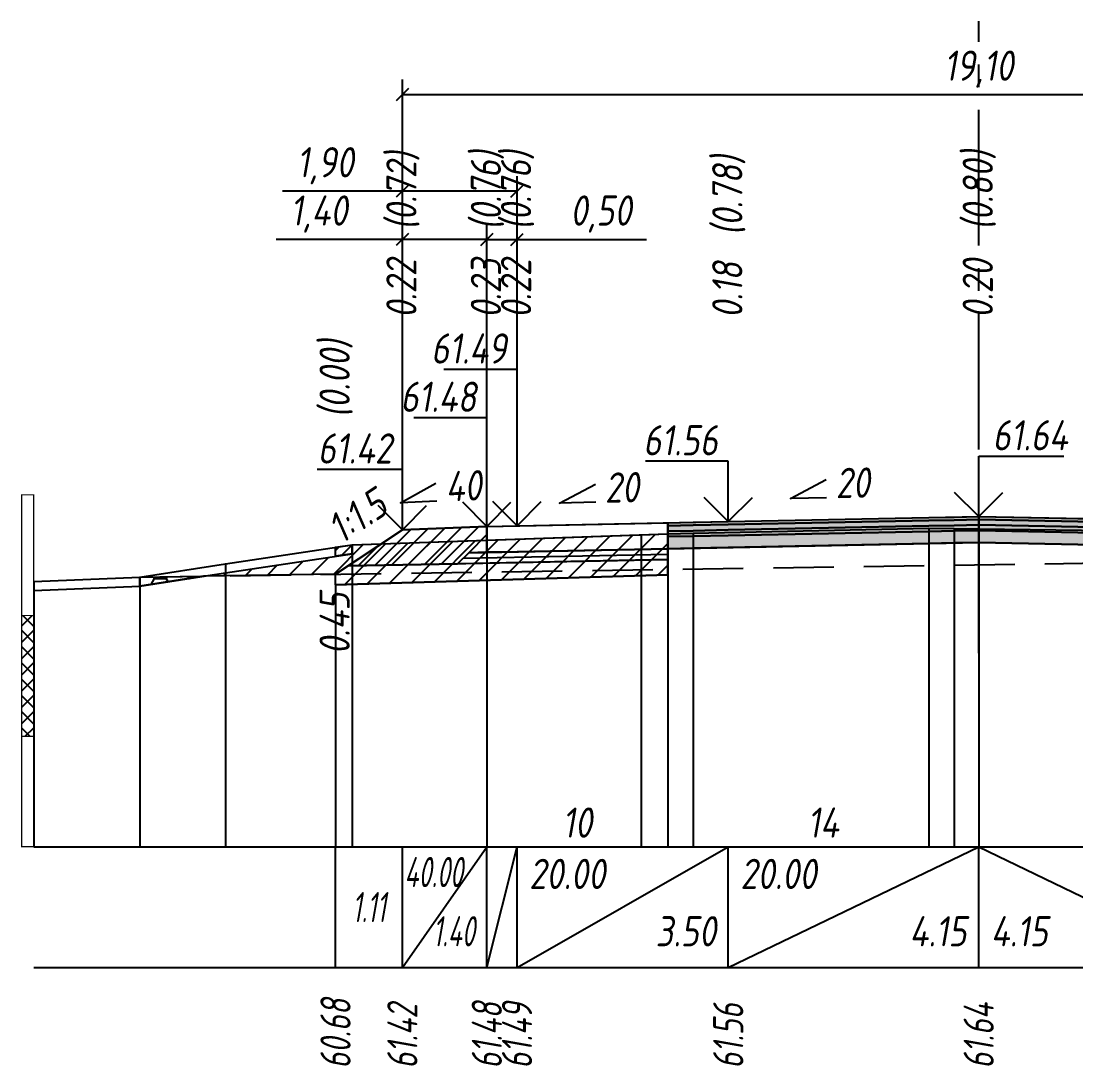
# Model space of a CAD drawing. Extents: x -717 to 1451, y -133302 to 233.
# Drawn here: x 78.9 to 166.3, y -50940.2 to -50853.6 of the extents above; entities that cross this region are included whole.
import ezdxf
from ezdxf.enums import TextEntityAlignment as Align

# ---------------------------------------------------------------- set-up
doc = ezdxf.new("R2010")
doc.units = 0
doc.linetypes.add('осевая2', pattern=[1.125, 0.75, -0.125, 0.125, -0.125])
doc.linetypes.add('штриховая', pattern=[0.75, 0.5, -0.25])
for name, color, linetype in [('Интерполированный поперечник', 2, 'Continuous'), ('Код_514', 1, 'Continuous'), ('Контур_0', 7, 'Continuous'), ('Контур_2521', 7, 'Continuous'), ('Контур_2564', 7, 'Continuous'), ('Контур_2660', 7, 'Continuous'), ('Контур_2665', 7, 'Continuous'), ('Контур_400', 7, 'Continuous'), ('Контур_508', 7, 'Continuous'), ('Контур_512', 7, 'Continuous'), ('Контур_513', 7, 'Continuous'), ('Контур_818', 7, 'Continuous'), ('Красный поперечник', 1, 'Continuous'), ('Линейка абсолютных высот', 7, 'Continuous'), ('Объём_2501', 7, 'Continuous'), ('Объём_2564', 7, 'Continuous'), ('Объём_2650', 7, 'Continuous'), ('Объём_2660', 7, 'Continuous'), ('Объём_2661', 7, 'Continuous'), ('Объём_2665', 7, 'Continuous'), ('Объём_2666', 7, 'Continuous'), ('Объём_2667', 7, 'Continuous'), ('Объём_2668', 7, 'Continuous'), ('Объём_2669', 7, 'Continuous'), ('Объём_2675', 7, 'Continuous'), ('Объём_2753', 7, 'Continuous'), ('Ось', 1, 'осевая2'), ('Откосы', 7, 'Continuous'), ('Отметки покрытия', 7, 'Continuous'), ('Рабочие отметки', 7, 'Continuous'), ('Рабочие отметки доп.', 7, 'Continuous'), ('Слои выравнивания', 7, 'Continuous'), ('Таблица', 7, 'Continuous'), ('Уклоны проезжей части', 7, 'Continuous'), ('Черный поперечник', 3, 'Continuous')]:
    doc.layers.add(name, color=color, linetype=linetype)
for name, color, linetype, true_color in [('Контур_2540', 2, 'Continuous', 0xffff00), ('Контур_2560', 2, 'Continuous', 0xffff00), ('Контур_2561', 7, 'Continuous', 0xff8040), ('Контур_2562', 3, 'Continuous', 0x00ff00), ('Контур_2563', 7, 'Continuous', 0xff8000), ('Контур_2570', 7, 'Continuous', 0x80ff00), ('Контур_2725', 7, 'Continuous', 0x323232), ('Контур_2736', 4, 'Continuous', 0x00ffff), ('Контур_2737', 4, 'Continuous', 0x00ffff), ('Контур_2738', 4, 'Continuous', 0x00ffff), ('Контур_2739', 4, 'Continuous', 0x00ffff), ('Контур_2741', 4, 'Continuous', 0x00ffff), ('Контур_2742', 4, 'Continuous', 0x00ffff), ('Контур_2743', 4, 'Continuous', 0x00ffff), ('Контур_2744', 7, 'Continuous', 0xa4ffff), ('Контур_2745', 7, 'Continuous', 0xa4ffff), ('Контур_2747', 4, 'Continuous', 0x00ffff), ('Контур_2748', 4, 'Continuous', 0x00ffff), ('Контур_2749', 4, 'Continuous', 0x00ffff), ('Контур_2750', 4, 'Continuous', 0x00ffff), ('Контур_2751', 4, 'Continuous', 0x00ffff), ('Контур_2752', 4, 'Continuous', 0x00ffff), ('Контур_2760', 7, 'Continuous', 0x323232), ('Контур_2761', 7, 'Continuous', 0x323232), ('Контур_2762', 7, 'Continuous', 0x323232), ('Контур_2763', 7, 'Continuous', 0x323232), ('Контур_402', 7, 'Continuous', 0xff6464), ('Контур_703', 4, 'Continuous', 0x00ffff), ('Контур_705', 4, 'Continuous', 0x00ffff), ('Контур_707', 4, 'Continuous', 0x00ffff), ('Контур_720', 131, 'Continuous', 0xaaffff), ('Объём_2500', 7, 'Continuous', 0xc0c0c0), ('Объём_2520', 7, 'Continuous', 0x80ffff), ('Объём_2540', 2, 'Continuous', 0xffff00), ('Объём_2560', 2, 'Continuous', 0xffff00), ('Объём_2561', 7, 'Continuous', 0xff8040), ('Объём_2562', 3, 'Continuous', 0x00ff00), ('Объём_2563', 7, 'Continuous', 0xff8000), ('Объём_2570', 7, 'Continuous', 0x80ff00), ('Объём_2600', 7, 'Continuous', 0x808000), ('Объём_2746', 2, 'Continuous', 0xffff00)]:
    doc.layers.add(name, color=color, linetype=linetype, true_color=true_color)
doc.styles.get("Standard").update_dxf_attribs({"font": 'txt', "height": 2.5})
doc.styles.add('М', font='romand.shx', dxfattribs={"width": 0.8, "oblique": 10, "height": 2.5})
doc.dimstyles.new('ISO-25', dxfattribs={"dimtxt": 2.5, "dimasz": 2.5, "dimexe": 1.25, "dimexo": 0.625, "dimtad": 1, "dimtxsty": 'Standard', "dimcen": 2.5, "dimadec": 0, "dimazin": 0, "dimtfac": 1, "dimtmove": 0, "dimatfit": 3, "dimfxl": 1, "dimarcsym": 0})

# ---------------------------------------------------------------- blocks, each defined once
blk = doc.blocks.new('_Oblique')
at = {"color": 0, "linetype": 'ByBlock', "lineweight": -2}
blk.add_line((-0.5, -0.5), (0.5, 0.5), dxfattribs=at)
blk = doc.blocks.new('*D1211')
at = {"color": 0, "lineweight": -2, "transparency": 16777216}
for p, q in [((110.536, -50895.186), (110.536, -50870.466)), ((117.536, -50894.906), (117.536, -50870.466)), ((110.536, -50871.716), (100.082, -50871.716)), ((117.536, -50871.716), (110.536, -50871.716))]:
    blk.add_line(p, q, dxfattribs=at)
at = {"layer": 'Defpoints', "color": 0, "transparency": 16777216}
for p in [(117.536, -50871.716), (117.536, -50895.531), (110.536, -50895.811)]:
    blk.add_point(p, dxfattribs=at)
at = {"color": 0, "lineweight": -2, "transparency": 16777216, "rotation": 180}
blk.add_blockref('_Oblique', (110.536, -50871.716), dxfattribs=at)
at = {"color": 0, "lineweight": -2, "transparency": 16777216}
blk.add_blockref('_Oblique', (117.536, -50871.716), dxfattribs=at)
at = {"color": 0, "transparency": 16777216, "insert": (103.622, -50869.603), "char_height": 2.5, "width": 8.75, "attachment_point": 5, "style": 'М'}
blk.add_mtext('1,40', dxfattribs=at)
blk = doc.blocks.new('*D1213')
at = {"color": 0, "lineweight": -2, "transparency": 16777216}
for p, q in [((117.536, -50894.906), (117.536, -50870.466)), ((120.036, -50894.856), (120.036, -50870.466)), ((117.536, -50871.716), (120.036, -50871.716)), ((120.036, -50871.716), (130.754, -50871.716))]:
    blk.add_line(p, q, dxfattribs=at)
at = {"layer": 'Defpoints', "color": 0, "transparency": 16777216}
for p in [(120.036, -50871.716), (117.536, -50895.531), (120.036, -50895.481)]:
    blk.add_point(p, dxfattribs=at)
at = {"color": 0, "lineweight": -2, "transparency": 16777216, "rotation": 180}
blk.add_blockref('_Oblique', (117.536, -50871.716), dxfattribs=at)
at = {"color": 0, "lineweight": -2, "transparency": 16777216}
blk.add_blockref('_Oblique', (120.036, -50871.716), dxfattribs=at)
at = {"color": 0, "transparency": 16777216, "insert": (126.992, -50869.603), "char_height": 2.5, "width": 9.16667, "attachment_point": 5, "style": 'М'}
blk.add_mtext('0,50', dxfattribs=at)
blk = doc.blocks.new('*D1216')
at = {"color": 0, "lineweight": -2, "transparency": 16777216}
for p, q in [((110.536, -50895.186), (110.536, -50866.466)), ((120.036, -50894.856), (120.036, -50866.466)), ((110.536, -50867.716), (100.611, -50867.716)), ((120.036, -50867.716), (110.536, -50867.716))]:
    blk.add_line(p, q, dxfattribs=at)
at = {"layer": 'Defpoints', "color": 0, "transparency": 16777216}
for p in [(120.036, -50867.716), (120.036, -50895.481), (110.536, -50895.811)]:
    blk.add_point(p, dxfattribs=at)
at = {"color": 0, "lineweight": -2, "transparency": 16777216, "rotation": 180}
blk.add_blockref('_Oblique', (110.536, -50867.716), dxfattribs=at)
at = {"color": 0, "lineweight": -2, "transparency": 16777216}
blk.add_blockref('_Oblique', (120.036, -50867.716), dxfattribs=at)
at = {"color": 0, "transparency": 16777216, "insert": (104.152, -50865.603), "char_height": 2.5, "width": 8.75, "attachment_point": 5, "style": 'М'}
blk.add_mtext('1,90', dxfattribs=at)
blk = doc.blocks.new('*D1217')
at = {"color": 0, "lineweight": -2, "transparency": 16777216}
for p, q in [((110.536, -50895.186), (110.536, -50858.466)), ((206.036, -50895.186), (206.036, -50858.466)), ((110.536, -50859.716), (206.036, -50859.716))]:
    blk.add_line(p, q, dxfattribs=at)
at = {"layer": 'Defpoints', "color": 0, "transparency": 16777216}
for p in [(206.036, -50859.716), (110.536, -50895.811), (206.036, -50895.811)]:
    blk.add_point(p, dxfattribs=at)
at = {"color": 0, "lineweight": -2, "transparency": 16777216, "rotation": 180}
blk.add_blockref('_Oblique', (110.536, -50859.716), dxfattribs=at)
at = {"color": 0, "lineweight": -2, "transparency": 16777216}
blk.add_blockref('_Oblique', (206.036, -50859.716), dxfattribs=at)
at = {"color": 0, "transparency": 16777216, "insert": (158.286, -50857.603), "char_height": 2.5, "width": 10.41667, "attachment_point": 5, "style": 'М'}
blk.add_mtext('19,10', dxfattribs=at)

msp = doc.modelspace()

# ---------------------------------------------------------------- hatches: boundary and pattern name
at = {"layer": 'Линейка абсолютных высот'}
h = msp.add_hatch(dxfattribs=at)
h.set_pattern_fill('ANSI37', scale=0.3, style=0)
h.set_pattern_definition([(45.0000013, (0, 0), (-0.67351924, 0.673519211), []), (135.0000003, (0, 0), (-0.673519222, -0.67351923), [])])
h.paths.add_polyline_path([(80, -50912.853), (80, -50902.853), (79, -50902.853), (79, -50912.853)])
at = {"layer": 'Объём_2563'}
h = msp.add_hatch(dxfattribs=at)
h.set_pattern_fill('ANSI31', color=256, scale=0.3)
h.paths.add_polyline_path([(110.536, -50895.749), (117.536, -50895.469), (117.536, -50897.619), (116.036, -50897.649), (115.117, -50898.567), (106.036, -50898.749)])
at = {"layer": 'Объём_2570'}
h = msp.add_hatch(dxfattribs=at)
h.set_pattern_fill('ANSI31', color=256, scale=0.2)
h.paths.add_polyline_path([(105, -50897.95), (105, -50897.2), (106.369, -50896.995), (106.369, -50897.745)])
at = {"layer": 'Объём_2600'}
h = msp.add_hatch(dxfattribs=at)
h.set_pattern_fill('ANSI31', color=6, scale=0.4)
h.paths.add_polyline_path([(105, -50900.302), (105, -50899.439), (94.064, -50899.602), (95.884, -50899.316), (106.369, -50897.745), (106.369, -50896.995), (132.523, -50896.093), (132.523, -50899.477)])
h = msp.add_hatch(dxfattribs=at)
h.set_pattern_fill('HONEY', color=5, scale=0.3)
h.paths.add_polyline_path([(88.785, -50900.431), (88.785, -50899.681), (94.064, -50899.602)])
at = {"layer": 'Слои выравнивания'}
for color, points in [(2, [(132.523, -50895.169), (134.633, -50895.127), (137.536, -50895.069), (154.165, -50894.736), (156.26, -50894.694), (158.286, -50894.654), (158.286, -50894.904), (156.26, -50894.944), (154.165, -50894.986), (137.536, -50895.319), (134.633, -50895.377), (132.523, -50895.419)]), (2, [(158.286, -50894.654), (177.45, -50895.037), (177.45, -50895.287), (158.286, -50894.904)]), (3, [(132.523, -50895.419), (134.633, -50895.377), (137.536, -50895.319), (154.165, -50894.986), (156.26, -50894.944), (158.286, -50894.904), (158.286, -50895.354), (156.26, -50895.394), (154.165, -50895.436), (137.536, -50895.769), (134.633, -50895.827), (132.523, -50895.869)]), (4, [(132.523, -50895.869), (134.633, -50895.827), (137.536, -50895.769), (154.165, -50895.436), (156.26, -50895.394), (158.286, -50895.354), (158.286, -50895.804), (156.26, -50895.844), (154.165, -50895.886), (137.536, -50896.219), (134.633, -50896.277), (132.523, -50896.319)]), (3, [(158.286, -50894.904), (177.45, -50895.287), (177.45, -50895.737), (158.286, -50895.354)]), (4, [(158.286, -50895.354), (177.45, -50895.737), (177.45, -50896.187), (158.286, -50895.804)]), (5, [(132.523, -50896.319), (134.633, -50896.277), (137.536, -50896.219), (154.165, -50895.886), (156.26, -50895.844), (158.286, -50895.804), (158.286, -50896.804), (156.26, -50896.844), (154.165, -50896.886), (137.536, -50897.219), (134.633, -50897.277), (132.523, -50897.319)]), (5, [(158.286, -50895.804), (177.45, -50896.187), (177.45, -50897.187), (158.286, -50896.804)])]:
    msp.add_hatch(color=color, dxfattribs=at).paths.add_polyline_path(points)

# ---------------------------------------------------------------- linework, layer by layer
at = {"layer": 'Интерполированный поперечник', "linetype": 'штриховая', "ltscale": 10, "flags": 128}
msp.add_lwpolyline([(88.785, -50899.681), (206.88, -50897.92)], dxfattribs=at)
at = {"layer": 'Код_514'}
for p, q in [((105, -50932), (105, -50922)), ((110.536, -50932), (110.536, -50922)), ((110.536, -50932), (117.536, -50922)), ((117.536, -50932), (117.536, -50922)), ((117.536, -50932), (120.036, -50922)), ((120.036, -50932), (120.036, -50922)), ((120.036, -50932), (137.536, -50922)), ((137.536, -50932), (137.536, -50922)), ((137.536, -50932), (158.286, -50922)), ((158.286, -50932), (158.286, -50922)), ((158.286, -50922), (179.036, -50932))]:
    msp.add_line(p, q, dxfattribs=at)
at = {"layer": 'Контур_0', "flags": 128}
for points in [[(120.036, -50897.569), (117.536, -50897.619), (117.536, -50895.469), (132.523, -50895.169), (132.523, -50897.319), (120.036, -50897.569), (120.036, -50897.569)], [(110.536, -50895.749), (105, -50899.439), (105, -50899.439), (105, -50899.439), (105, -50899.439), (105, -50899.439), (105, -50899.439), (105, -50899.439), (105, -50899.439), (105, -50899.439), (105, -50899.439), (105, -50899.439), (105, -50899.439), (105, -50899.439), (105, -50899.439), (105, -50899.439)], [(110.536, -50895.749), (105, -50899.439), (105, -50899.439), (105, -50899.439), (105, -50899.439), (105, -50899.439), (105, -50899.439), (105, -50899.439), (105, -50899.439), (105, -50899.439), (105, -50899.439), (105, -50899.439), (105, -50899.439), (105, -50899.439), (105, -50899.439), (105, -50899.439), (105, -50899.439), (105, -50899.439), (105, -50899.439), (105, -50899.439), (105, -50899.439), (105, -50899.439), (105, -50899.439), (105, -50899.439), (105, -50899.439), (105, -50899.439), (105, -50899.439), (105, -50899.439), (105, -50899.439), (105, -50899.439)], [(116.036, -50897.649), (132.523, -50897.319), (132.523, -50898.219), (115.117, -50898.567), (116.036, -50897.649), (116.036, -50897.649)], [(106.036, -50898.749), (115.117, -50898.567), (116.036, -50897.649), (117.536, -50897.619)]]:
    msp.add_lwpolyline(points, dxfattribs=at)
at = {"layer": 'Контур_2521', "color": 250, "flags": 128}
msp.add_lwpolyline([(115.576, -50898.108), (132.523, -50897.769)], dxfattribs=at)
at = {"layer": 'Контур_2540', "flags": 128}
msp.add_lwpolyline([(106.036, -50898.749), (132.523, -50898.219), (132.523, -50899.477), (105, -50900.302), (105, -50899.439), (106.036, -50898.749), (106.036, -50898.749)], dxfattribs=at)
at = {"layer": 'Контур_2560', "flags": 128}
msp.add_lwpolyline([(110.536, -50895.749), (110.536, -50895.749), (110.536, -50895.749), (117.536, -50895.469)], dxfattribs=at)
at = {"layer": 'Контур_2561', "flags": 128}
msp.add_lwpolyline([(117.536, -50895.469), (117.536, -50895.469), (110.536, -50895.749), (110.536, -50895.749), (117.536, -50895.469)], dxfattribs=at)
at = {"layer": 'Контур_2562', "flags": 128}
msp.add_lwpolyline([(110.536, -50895.749), (110.536, -50895.749), (110.536, -50895.749), (110.536, -50895.749), (110.536, -50895.749)], dxfattribs=at)
at = {"layer": 'Контур_2563', "flags": 128}
msp.add_lwpolyline([(110.536, -50895.749), (117.536, -50895.469), (117.536, -50897.619), (116.036, -50897.649), (115.117, -50898.567), (106.036, -50898.749), (110.536, -50895.749), (110.536, -50895.749)], dxfattribs=at)
at = {"layer": 'Контур_2564', "flags": 128}
msp.add_lwpolyline([(110.536, -50895.749), (117.536, -50895.469)], dxfattribs=at)
at = {"layer": 'Контур_2570', "flags": 128}
msp.add_lwpolyline([(80, -50900.791), (88.785, -50900.431), (88.785, -50900.431), (95.884, -50899.316), (106.369, -50897.745), (106.369, -50896.995), (130.315, -50896.168), (132.523, -50896.093), (134.633, -50896.035), (154.165, -50895.61), (156.26, -50895.639), (158.286, -50895.666), (177.45, -50895.919), (196.678, -50897.347), (199.05, -50897.49), (199.05, -50898.24), (200.312, -50898.298), (206.88, -50898.67), (206.88, -50898.67), (241.687, -50897.123), (249.722, -50896.634)], dxfattribs=at)
at = {"layer": 'Контур_2660', "flags": 128}
msp.add_lwpolyline([(105, -50900.302), (132.523, -50899.477)], dxfattribs=at)
at = {"layer": 'Контур_2665', "flags": 128}
msp.add_lwpolyline([(110.536, -50895.749), (110.536, -50895.749)], dxfattribs=at)
at = {"layer": 'Контур_2725', "flags": 128}
msp.add_lwpolyline([(132.523, -50897.319), (134.633, -50897.277), (137.536, -50897.219), (154.165, -50896.886), (156.26, -50896.844), (158.286, -50896.804), (177.45, -50897.187)], dxfattribs=at)
at = {"layer": 'Контур_2736', "flags": 128}
msp.add_lwpolyline([(110.536, -50895.749), (105, -50899.439)], dxfattribs=at)
at = {"layer": 'Контур_2737', "flags": 128}
msp.add_lwpolyline([(105, -50899.439), (105, -50899.439)], dxfattribs=at)
at = {"layer": 'Контур_2738', "flags": 128}
msp.add_lwpolyline([(105, -50899.439), (105, -50899.439)], dxfattribs=at)
at = {"layer": 'Контур_2739', "flags": 128}
msp.add_lwpolyline([(105, -50899.439), (105, -50899.439)], dxfattribs=at)
at = {"layer": 'Контур_2741', "flags": 128}
msp.add_lwpolyline([(105, -50899.439), (105, -50899.439)], dxfattribs=at)
at = {"layer": 'Контур_2742', "flags": 128}
msp.add_lwpolyline([(105, -50899.439), (105, -50899.439)], dxfattribs=at)
at = {"layer": 'Контур_2743', "flags": 128}
msp.add_lwpolyline([(105, -50899.439), (105, -50899.439)], dxfattribs=at)
at = {"layer": 'Контур_2744', "flags": 128}
msp.add_lwpolyline([(105, -50899.439), (105, -50899.439)], dxfattribs=at)
msp.add_lwpolyline([(105, -50899.439), (105, -50899.439)], dxfattribs=at)
msp.add_lwpolyline([(105, -50899.439), (105, -50899.439)], dxfattribs=at)
msp.add_lwpolyline([(105, -50899.439), (105, -50899.439)], dxfattribs=at)
msp.add_lwpolyline([(105, -50899.439), (105, -50899.439)], dxfattribs=at)
msp.add_lwpolyline([(105, -50899.439), (105, -50899.439)], dxfattribs=at)
at = {"layer": 'Контур_2745', "flags": 128}
msp.add_lwpolyline([(105, -50899.439), (105, -50899.439)], dxfattribs=at)
msp.add_lwpolyline([(105, -50899.439), (105, -50899.439)], dxfattribs=at)
msp.add_lwpolyline([(105, -50899.439), (105, -50899.439)], dxfattribs=at)
msp.add_lwpolyline([(105, -50899.439), (105, -50899.439)], dxfattribs=at)
msp.add_lwpolyline([(105, -50899.439), (105, -50899.439)], dxfattribs=at)
msp.add_lwpolyline([(105, -50899.439), (105, -50899.439)], dxfattribs=at)
at = {"layer": 'Контур_2747', "flags": 128}
msp.add_lwpolyline([(105, -50899.439), (105, -50899.439)], dxfattribs=at)
at = {"layer": 'Контур_2748', "flags": 128}
msp.add_lwpolyline([(105, -50899.439), (105, -50899.439)], dxfattribs=at)
at = {"layer": 'Контур_2749', "flags": 128}
msp.add_lwpolyline([(105, -50899.439), (105, -50899.439)], dxfattribs=at)
at = {"layer": 'Контур_2750', "flags": 128}
msp.add_lwpolyline([(105, -50899.439), (105, -50899.439)], dxfattribs=at)
at = {"layer": 'Контур_2751', "flags": 128}
msp.add_lwpolyline([(105, -50899.439), (105, -50899.439)], dxfattribs=at)
at = {"layer": 'Контур_2752', "flags": 128}
msp.add_lwpolyline([(105, -50899.439), (105, -50899.439)], dxfattribs=at)
at = {"layer": 'Контур_2760', "flags": 128}
msp.add_lwpolyline([(132.523, -50895.169), (134.633, -50895.127), (137.536, -50895.069), (154.165, -50894.736), (156.26, -50894.694), (158.286, -50894.654), (177.45, -50895.037)], dxfattribs=at)
at = {"layer": 'Контур_2761', "flags": 128}
msp.add_lwpolyline([(132.523, -50895.419), (134.633, -50895.377), (137.536, -50895.319), (154.165, -50894.986), (156.26, -50894.944), (158.286, -50894.904), (177.45, -50895.287)], dxfattribs=at)
at = {"layer": 'Контур_2762', "flags": 128}
msp.add_lwpolyline([(132.523, -50895.869), (134.633, -50895.827), (137.536, -50895.769), (154.165, -50895.436), (156.26, -50895.394), (158.286, -50895.354), (177.45, -50895.737)], dxfattribs=at)
at = {"layer": 'Контур_2763', "flags": 128}
msp.add_lwpolyline([(132.523, -50896.319), (134.633, -50896.277), (137.536, -50896.219), (154.165, -50895.886), (156.26, -50895.844), (158.286, -50895.804), (177.45, -50896.187)], dxfattribs=at)
at = {"layer": 'Контур_400', "flags": 128}
for points in [[(117.536, -50895.469), (120.036, -50895.419), (120.036, -50895.419), (120.036, -50895.419), (120.036, -50895.419), (120.036, -50895.419), (120.036, -50895.419), (137.536, -50895.069), (158.286, -50894.654)], [(158.286, -50894.654), (179.036, -50895.069), (196.536, -50895.419), (196.536, -50895.419), (196.536, -50895.419), (196.536, -50895.419), (196.536, -50895.419), (196.536, -50895.419), (199.036, -50895.469)]]:
    msp.add_lwpolyline(points, dxfattribs=at)
at = {"layer": 'Контур_402', "flags": 128}
msp.add_lwpolyline([(105, -50900.302), (132.523, -50899.477), (132.523, -50897.319), (158.286, -50896.804), (177.45, -50897.187), (177.45, -50899.279), (212.927, -50900.343)], dxfattribs=at)
at = {"layer": 'Контур_508', "flags": 128}
msp.add_lwpolyline([(105, -50900.302), (132.523, -50899.477), (132.523, -50897.319), (158.286, -50896.804), (177.45, -50897.187), (177.45, -50899.279), (212.927, -50900.343), (215.412, -50902), (217.412, -50902), (224.722, -50897.127)], dxfattribs=at)
at = {"layer": 'Контур_512', "flags": 128}
msp.add_lwpolyline([(105, -50900.302), (132.523, -50899.477)], dxfattribs=at)
at = {"layer": 'Контур_513', "flags": 128}
msp.add_lwpolyline([(105, -50900.302), (132.523, -50899.477), (132.523, -50897.319), (158.286, -50896.804), (177.45, -50897.187), (177.45, -50899.279), (212.927, -50900.343), (215.412, -50902), (217.412, -50902), (224.722, -50897.127)], dxfattribs=at)
at = {"layer": 'Контур_703', "flags": 128}
for points in [[(110.536, -50895.749), (105, -50899.439)], [(105, -50899.439), (105, -50899.439)]]:
    msp.add_lwpolyline(points, dxfattribs=at)
at = {"layer": 'Контур_705', "flags": 128}
msp.add_lwpolyline([(105, -50899.439), (105, -50899.439)], dxfattribs=at)
at = {"layer": 'Контур_707', "flags": 128}
msp.add_lwpolyline([(105, -50899.439), (105, -50899.439)], dxfattribs=at)
at = {"layer": 'Контур_720', "flags": 128}
msp.add_lwpolyline([(105, -50899.439), (105, -50899.439)], dxfattribs=at)
at = {"layer": 'Контур_818', "flags": 128}
msp.add_lwpolyline([(105, -50897.95), (106.369, -50897.745), (106.369, -50896.995), (130.315, -50896.168), (132.523, -50896.093), (134.633, -50896.035), (154.165, -50895.61), (156.26, -50895.639), (158.286, -50895.666), (177.45, -50895.919), (196.678, -50897.347), (199.05, -50897.49), (199.05, -50898.24), (200.312, -50898.298), (206.88, -50898.67), (206.88, -50898.67), (224.722, -50897.877)], dxfattribs=at)
at = {"layer": 'Красный поперечник'}
for p, q in [((137.536, -50895.069), (158.286, -50894.654)), ((158.286, -50894.654), (179.036, -50895.069)), ((110.536, -50895.749), (117.536, -50895.469)), ((117.536, -50895.469), (120.036, -50895.419)), ((120.036, -50895.419), (137.536, -50895.069)), ((105, -50899.439), (110.536, -50895.749)), ((132.523, -50899.477), (132.523, -50922)), ((105, -50900.302), (105, -50922))]:
    msp.add_line(p, q, dxfattribs=at)
at = {"layer": 'Линейка абсолютных высот', "color": 7, "const_width": 0.1, "flags": 128}
for points in [[(80, -50902.853), (80, -50892.853), (79, -50892.853), (79, -50902.853), (80, -50902.853)], [(80, -50912.853), (80, -50902.853), (79, -50902.853), (79, -50912.853), (80, -50912.853)], [(80, -50922), (80, -50912.853), (79, -50912.853), (79, -50922), (80, -50922)]]:
    msp.add_lwpolyline(points, dxfattribs=at)
at = {"layer": 'Объём_2500', "flags": 128}
msp.add_lwpolyline([(120.036, -50897.569), (117.536, -50897.619), (117.536, -50895.469), (132.523, -50895.169), (132.523, -50897.319), (120.036, -50897.569), (120.036, -50897.569)], dxfattribs=at)
at = {"layer": 'Объём_2501', "flags": 128}
for points in [[(117.536, -50895.469), (120.036, -50895.419), (120.036, -50895.419), (120.036, -50895.419), (120.036, -50895.419), (120.036, -50895.419), (120.036, -50895.419), (137.536, -50895.069), (158.286, -50894.654)], [(158.286, -50894.654), (179.036, -50895.069), (196.536, -50895.419), (196.536, -50895.419), (196.536, -50895.419), (196.536, -50895.419), (196.536, -50895.419), (196.536, -50895.419), (199.036, -50895.469)]]:
    msp.add_lwpolyline(points, dxfattribs=at)
at = {"layer": 'Объём_2520', "color": 250, "flags": 128}
msp.add_lwpolyline([(116.036, -50897.649), (132.523, -50897.319), (132.523, -50898.219), (115.117, -50898.567), (116.036, -50897.649), (116.036, -50897.649)], dxfattribs=at)
at = {"layer": 'Объём_2540', "flags": 128}
msp.add_lwpolyline([(106.036, -50898.749), (132.523, -50898.219), (132.523, -50899.477), (105, -50900.302), (105, -50899.439), (106.036, -50898.749), (106.036, -50898.749)], dxfattribs=at)
at = {"layer": 'Объём_2560', "flags": 128}
msp.add_lwpolyline([(110.536, -50895.749), (110.536, -50895.749), (110.536, -50895.749), (117.536, -50895.469)], dxfattribs=at)
at = {"layer": 'Объём_2561', "flags": 128}
msp.add_lwpolyline([(117.536, -50895.469), (117.536, -50895.469), (110.536, -50895.749), (110.536, -50895.749), (117.536, -50895.469)], dxfattribs=at)
at = {"layer": 'Объём_2562', "flags": 128}
msp.add_lwpolyline([(110.536, -50895.749), (110.536, -50895.749), (110.536, -50895.749), (110.536, -50895.749), (110.536, -50895.749)], dxfattribs=at)
at = {"layer": 'Объём_2563', "color": 250, "flags": 128}
msp.add_lwpolyline([(110.536, -50895.749), (117.536, -50895.469), (117.536, -50897.619), (116.036, -50897.649), (115.117, -50898.567), (106.036, -50898.749), (110.536, -50895.749), (110.536, -50895.749)], dxfattribs=at)
at = {"layer": 'Объём_2564', "flags": 128}
msp.add_lwpolyline([(110.536, -50895.749), (117.536, -50895.469)], dxfattribs=at)
at = {"layer": 'Объём_2570', "flags": 128}
msp.add_lwpolyline([(105, -50897.95), (105, -50897.2), (106.369, -50896.995), (106.369, -50897.745), (105, -50897.95), (105, -50897.95)], dxfattribs=at)
at = {"layer": 'Объём_2600', "color": 5, "flags": 128}
msp.add_lwpolyline([(88.785, -50900.431), (88.785, -50899.681), (94.064, -50899.602), (88.785, -50900.431), (88.785, -50900.431)], dxfattribs=at)
at = {"layer": 'Объём_2650', "color": 6, "flags": 128}
msp.add_lwpolyline([(105, -50900.302), (105, -50899.439), (94.064, -50899.602), (95.884, -50899.316), (106.369, -50897.745), (106.369, -50896.995), (132.523, -50896.093), (132.523, -50899.477), (105, -50900.302), (105, -50900.302)], dxfattribs=at)
at = {"layer": 'Объём_2660', "flags": 128}
msp.add_lwpolyline([(105, -50900.302), (132.523, -50899.477)], dxfattribs=at)
at = {"layer": 'Объём_2661', "flags": 128}
msp.add_lwpolyline([(110.536, -50895.749), (105, -50899.439)], dxfattribs=at)
at = {"layer": 'Объём_2665', "flags": 128}
msp.add_lwpolyline([(110.536, -50895.749), (110.536, -50895.749)], dxfattribs=at)
at = {"layer": 'Объём_2666', "flags": 128}
msp.add_lwpolyline([(110.536, -50895.749), (105, -50899.439)], dxfattribs=at)
at = {"layer": 'Объём_2667', "flags": 128}
msp.add_lwpolyline([(105, -50899.439), (105, -50899.439)], dxfattribs=at)
msp.add_lwpolyline([(105, -50899.439), (105, -50899.439)], dxfattribs=at)
at = {"layer": 'Объём_2668', "flags": 128}
msp.add_lwpolyline([(105, -50899.439), (105, -50899.439)], dxfattribs=at)
msp.add_lwpolyline([(105, -50899.439), (105, -50899.439)], dxfattribs=at)
at = {"layer": 'Объём_2669', "flags": 128}
msp.add_lwpolyline([(105, -50899.439), (105, -50899.439)], dxfattribs=at)
msp.add_lwpolyline([(105, -50899.439), (105, -50899.439)], dxfattribs=at)
at = {"layer": 'Объём_2675', "flags": 128}
msp.add_lwpolyline([(105, -50899.439), (105, -50899.439)], dxfattribs=at)
msp.add_lwpolyline([(105, -50899.439), (105, -50899.439)], dxfattribs=at)
msp.add_lwpolyline([(105, -50899.439), (105, -50899.439)], dxfattribs=at)
msp.add_lwpolyline([(105, -50899.439), (105, -50899.439)], dxfattribs=at)
msp.add_lwpolyline([(105, -50899.439), (105, -50899.439)], dxfattribs=at)
msp.add_lwpolyline([(105, -50899.439), (105, -50899.439)], dxfattribs=at)
msp.add_lwpolyline([(105, -50899.439), (105, -50899.439)], dxfattribs=at)
msp.add_lwpolyline([(105, -50899.439), (105, -50899.439)], dxfattribs=at)
msp.add_lwpolyline([(105, -50899.439), (105, -50899.439)], dxfattribs=at)
msp.add_lwpolyline([(105, -50899.439), (105, -50899.439)], dxfattribs=at)
msp.add_lwpolyline([(105, -50899.439), (105, -50899.439)], dxfattribs=at)
msp.add_lwpolyline([(105, -50899.439), (105, -50899.439)], dxfattribs=at)
at = {"layer": 'Объём_2746', "flags": 128}
msp.add_lwpolyline([(105, -50899.439), (108.792, -50896.911), (132.523, -50896.093), (132.523, -50899.477), (105, -50900.302), (105, -50899.439), (105, -50899.439)], dxfattribs=at)
at = {"layer": 'Объём_2753', "flags": 128}
msp.add_lwpolyline([(132.523, -50895.169), (132.523, -50895.169)], dxfattribs=at)
at = {"layer": 'Ось', "ltscale": 15}
msp.add_line((158.286, -50905.971), (158.286, -50853.625), dxfattribs=at)
at = {"layer": 'Откосы', "color": 1, "flags": 128}
for points in [[(113.381, -50893.393), (110.383, -50893.512), (113.321, -50891.894)], [(126.56, -50893.477), (123.56, -50893.537), (126.53, -50891.977)], [(145.685, -50893.095), (142.685, -50893.155), (145.655, -50891.595)]]:
    msp.add_lwpolyline(points, dxfattribs=at)
at = {"layer": 'Отметки покрытия', "color": 1}
for p, q in [((120.036, -50882.469), (113.986, -50882.469)), ((120.036, -50895.419), (120.036, -50882.469)), ((117.536, -50886.469), (111.486, -50886.469)), ((117.536, -50895.469), (117.536, -50886.469)), ((137.536, -50890.069), (130.686, -50890.069)), ((137.536, -50895.069), (137.536, -50890.069)), ((158.286, -50894.654), (158.286, -50889.654)), ((158.286, -50889.654), (165.336, -50889.654)), ((110.536, -50890.749), (103.486, -50890.749)), ((110.536, -50895.749), (110.536, -50890.749)), ((158.286, -50894.654), (156.286, -50892.654)), ((158.286, -50894.654), (160.286, -50892.654)), ((110.536, -50895.749), (108.536, -50893.749)), ((110.536, -50895.749), (112.536, -50893.749)), ((117.536, -50895.469), (115.536, -50893.469)), ((117.536, -50895.469), (119.536, -50893.469)), ((120.036, -50895.419), (118.036, -50893.419)), ((120.036, -50895.419), (122.036, -50893.419)), ((137.536, -50895.069), (135.536, -50893.069)), ((137.536, -50895.069), (139.536, -50893.069))]:
    msp.add_line(p, q, dxfattribs=at)
at = {"layer": 'Слои выравнивания'}
for p, q in [((158.286, -50894.654), (158.286, -50922)), ((117.536, -50895.469), (117.536, -50922)), ((132.523, -50895.169), (132.523, -50922))]:
    msp.add_line(p, q, dxfattribs=at)
at = {"layer": 'Слои выравнивания', "color": 2, "flags": 128}
for points in [[(132.523, -50895.169), (134.633, -50895.127), (137.536, -50895.069), (154.165, -50894.736), (156.26, -50894.694), (158.286, -50894.654), (158.286, -50894.904), (156.26, -50894.944), (154.165, -50894.986), (137.536, -50895.319), (134.633, -50895.377), (132.523, -50895.419)], [(158.286, -50894.654), (177.45, -50895.037), (177.45, -50895.287), (158.286, -50894.904)]]:
    msp.add_lwpolyline(points, close=True, dxfattribs=at)
at = {"layer": 'Слои выравнивания', "color": 3, "flags": 128}
for points in [[(132.523, -50895.419), (134.633, -50895.377), (137.536, -50895.319), (154.165, -50894.986), (156.26, -50894.944), (158.286, -50894.904), (158.286, -50895.354), (156.26, -50895.394), (154.165, -50895.436), (137.536, -50895.769), (134.633, -50895.827), (132.523, -50895.869)], [(158.286, -50894.904), (177.45, -50895.287), (177.45, -50895.737), (158.286, -50895.354)]]:
    msp.add_lwpolyline(points, close=True, dxfattribs=at)
at = {"layer": 'Слои выравнивания', "color": 4, "flags": 128}
for points in [[(132.523, -50895.869), (134.633, -50895.827), (137.536, -50895.769), (154.165, -50895.436), (156.26, -50895.394), (158.286, -50895.354), (158.286, -50895.804), (156.26, -50895.844), (154.165, -50895.886), (137.536, -50896.219), (134.633, -50896.277), (132.523, -50896.319)], [(158.286, -50895.354), (177.45, -50895.737), (177.45, -50896.187), (158.286, -50895.804)]]:
    msp.add_lwpolyline(points, close=True, dxfattribs=at)
at = {"layer": 'Слои выравнивания', "color": 5, "flags": 128}
for points in [[(132.523, -50896.319), (134.633, -50896.277), (137.536, -50896.219), (154.165, -50895.886), (156.26, -50895.844), (158.286, -50895.804), (158.286, -50896.804), (156.26, -50896.844), (154.165, -50896.886), (137.536, -50897.219), (134.633, -50897.277), (132.523, -50897.319)], [(158.286, -50895.804), (177.45, -50896.187), (177.45, -50897.187), (158.286, -50896.804)]]:
    msp.add_lwpolyline(points, close=True, dxfattribs=at)
at = {"layer": 'Таблица'}
for p, q in [((80, -50922), (249.722, -50922)), ((80, -50932), (249.722, -50932))]:
    msp.add_line(p, q, dxfattribs=at)
at = {"layer": 'Черный поперечник', "color": 7}
for p, q in [((130.315, -50896.168), (130.315, -50922)), ((132.523, -50896.093), (132.523, -50922)), ((134.633, -50896.035), (134.633, -50922)), ((154.165, -50895.61), (154.165, -50922)), ((156.26, -50895.639), (156.26, -50922)), ((158.286, -50895.666), (158.286, -50922)), ((106.369, -50896.995), (106.369, -50922)), ((95.884, -50898.566), (95.884, -50922)), ((88.785, -50899.681), (88.785, -50922)), ((80, -50900.041), (80, -50922))]:
    msp.add_line(p, q, dxfattribs=at)
at = {"layer": 'Черный поперечник', "flags": 128}
msp.add_lwpolyline([(80, -50900.041), (88.785, -50899.681), (95.884, -50898.566), (106.369, -50896.995), (130.315, -50896.168), (132.523, -50896.093), (134.633, -50896.035), (154.165, -50895.61), (156.26, -50895.639), (158.286, -50895.666), (177.45, -50895.919), (196.678, -50897.347), (199.05, -50897.49), (200.312, -50897.548), (206.88, -50897.92), (241.687, -50896.373), (249.722, -50895.884)], dxfattribs=at)

# ---------------------------------------------------------------- texts
at = {"layer": 'Код_514', "style": 'М', "oblique": 10}
for s, width, p in [('40.00', 0.6, (110.697, -50922.848)), ('20.00', 0.8, (121.036, -50923)), ('20.00', 0.8, (138.536, -50923))]:
    msp.add_text(s, height=2.5, dxfattribs=dict(at, width=width)).set_placement(p, align=Align.TOP_LEFT)
at = {"layer": 'Код_514', "style": 'М', "oblique": 10, "width": 0.6}
msp.add_text('1.11', height=2.5, dxfattribs=at).set_placement((107.768, -50927), align=Align.MIDDLE_CENTER)
at = {"layer": 'Код_514', "style": 'М', "oblique": 10}
for s, width, p in [('1.40', 0.6, (116.536, -50931)), ('3.50', 0.8, (136.536, -50931)), ('4.15', 0.8, (157.286, -50931))]:
    msp.add_text(s, height=2.5, dxfattribs=dict(at, width=width)).set_placement(p, align=Align.BOTTOM_RIGHT)
at = {"layer": 'Код_514', "style": 'М', "oblique": 10, "width": 0.8}
msp.add_text('4.15', height=2.5, dxfattribs=at).set_placement((159.286, -50931), align=Align.BOTTOM_LEFT)
at = {"layer": 'Код_514', "style": 'М', "oblique": 10, "width": 0.7}
for s, p in [('60.68', (105, -50940.382)), ('61.42', (110.536, -50940.382)), ('61.48', (117.536, -50940.382)), ('61.49', (120.036, -50940.382)), ('61.56', (137.536, -50940.382)), ('61.64', (158.286, -50940.382))]:
    msp.add_text(s, height=2.5, rotation=90, dxfattribs=at).set_placement(p, align=Align.MIDDLE_LEFT)
at = {"layer": 'Отметки покрытия', "color": 1, "style": 'М', "oblique": 10, "width": 0.8}
for s, p in [('61.49', (119.177, -50882.737)), ('61.48', (116.677, -50886.737)), ('61.56', (136.677, -50890.337)), ('61.42', (109.677, -50891.017))]:
    msp.add_text(s, height=2.5, dxfattribs=at).set_placement(p, align=Align.BOTTOM_RIGHT)
msp.add_text('61.64', height=2.5, dxfattribs=at).set_placement((159.427, -50889.922), align=Align.BOTTOM_LEFT)
at = {"layer": 'Рабочие отметки', "color": 1, "style": 'М', "oblique": 10, "width": 0.8}
for s, p in [('0.22', (110.458, -50878.219)), ('0.23', (117.458, -50878.219)), ('0.22', (119.958, -50878.219)), ('0.18', (137.458, -50878.219)), ('0.20', (158.208, -50878.219))]:
    msp.add_text(s, height=2.5, rotation=90, dxfattribs=at).set_placement(p, align=Align.MIDDLE_LEFT)
msp.add_text('0.45', height=2.5, rotation=90, dxfattribs=at).set_placement((104.922, -50900.941), align=Align.MIDDLE_RIGHT)
at = {"layer": 'Рабочие отметки доп.', "color": 1, "style": 'М', "oblique": 10, "width": 0.8}
for s, p in [('(0.72)', (110.458, -50870.919)), ('(0.76)', (117.458, -50870.919)), ('(0.76)', (119.958, -50870.919)), ('(0.78)', (137.458, -50871.369)), ('(0.80)', (158.208, -50870.919)), ('(0.00)', (104.922, -50886.457))]:
    msp.add_text(s, height=2.5, rotation=90, dxfattribs=at).set_placement(p, align=Align.MIDDLE_LEFT)
at = {"layer": 'Слои выравнивания', "style": 'М', "oblique": 10, "width": 0.8}
for s, p in [('10', (125.029, -50922)), ('14', (145.404, -50922))]:
    msp.add_text(s, height=2.5, dxfattribs=at).set_placement(p, align=Align.BOTTOM_CENTER)
at = {"layer": 'Уклоны проезжей части', "color": 1, "style": 'М', "oblique": 10, "width": 0.8}
for s, rotation, p in [('40', 2.29061, (115.685, -50894.109)), ('20', 1.14576, (128.766, -50894.244)), ('20', 1.14576, (147.891, -50893.861)), ('1:1.5', 33.69007, (107.926, -50896.257))]:
    msp.add_text(s, height=2.5, rotation=rotation, dxfattribs=at).set_placement(p, align=Align.BOTTOM_CENTER)

# ---------------------------------------------------------------- dimensions: what is measured, and where the dimension line sits
at = {"color": 5}
dim = msp.add_linear_dim(base=(206.036, -50859.716), p1=(110.536, -50895.811), p2=(206.036, -50895.811), angle=180, dimstyle='ISO-25', override={"dimasz": 1, "dimlfac": 0.2, "dimzin": 0, "dimtxsty": 'М', "dimblk1": 'Oblique', "dimblk2": 'Oblique', "dimsah": 1}, dxfattribs=at)
dim.commit()
dim.dimension.update_dxf_attribs({"geometry": '*D1217', "text_midpoint": (158.286, -50857.603)})
for base, p1, p2, picture, middle in [((120.036, -50867.716), (110.536, -50895.811), (120.036, -50895.481), '*D1216', (104.152, -50867.716)), ((117.536, -50871.716), (110.536, -50895.811), (117.536, -50895.531), '*D1211', (103.622, -50871.716)), ((120.036, -50871.716), (117.536, -50895.531), (120.036, -50895.481), '*D1213', (126.992, -50871.716))]:
    dim = msp.add_linear_dim(base=base, p1=p1, p2=p2, angle=180, dimstyle='ISO-25', override={"dimasz": 1, "dimlfac": 0.2, "dimzin": 0, "dimtxsty": 'М', "dimblk1": 'Oblique', "dimblk2": 'Oblique', "dimsah": 1}, dxfattribs=at)
    dim.commit()
    dim.dimension.update_dxf_attribs({"geometry": picture, "text_midpoint": middle, "dimtype": 160})

doc.saveas('drawing.dxf')
